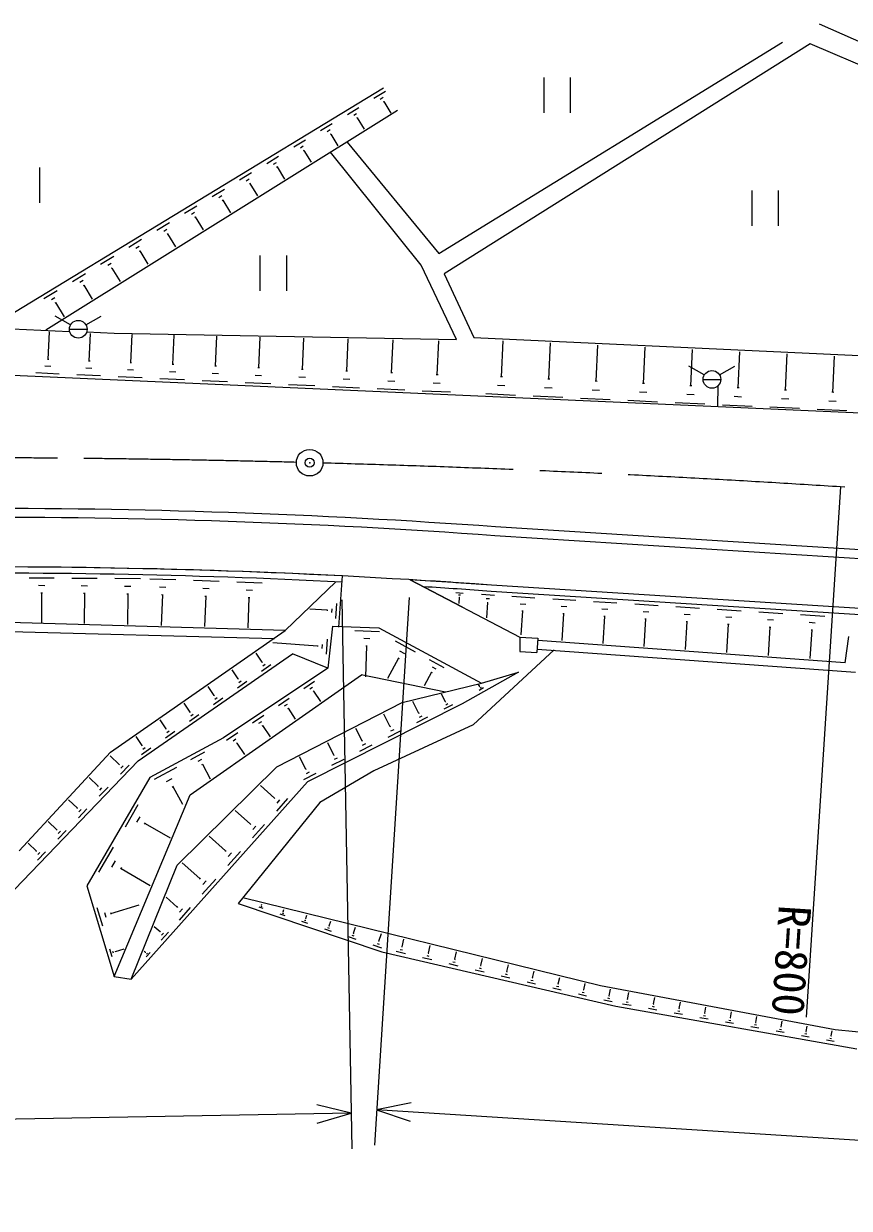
# Model space of a CAD drawing. Units: millimetres, scale not verified. Extents: x 40000 to 680000, y 20000 to 380000.
# Drawn here: x 257296 to 303912, y 265486 to 332384 of the extents above; entities that cross this region are included whole.
import ezdxf
from ezdxf.enums import TextEntityAlignment as Align

# ---------------------------------------------------------------- set-up
doc = ezdxf.new("R2010")
doc.units = ezdxf.units.MM
doc.header["$LTSCALE"] = 1000
doc.header["$PDMODE"] = 32
doc.header["$PDSIZE"] = 500
doc.linetypes.add('CHAIN', pattern=[18.5, 12, -1.5, 3.5, -1.5])
for name, color, linetype, lineweight in [('M-BGD', 7, 'Continuous', 13), ('M-BMK', 2, 'CHAIN', 13), ('M-BMK-SRVR', 3, 'Continuous', 13), ('M-STR-STRC', 7, 'Continuous', 13)]:
    doc.layers.add(name, color=color, linetype=linetype, lineweight=lineweight)
doc.styles.add('ＭＳ ゴシック', font='')
doc.styles.get('ＭＳ ゴシック').set_extended_font_data('MS Gothic')

msp = doc.modelspace()

# ---------------------------------------------------------------- linework, layer by layer
at = {"layer": 'M-BGD'}
for p, q in [((302213, 332384), (311606, 328201)), ((280728, 319401), (300139, 331348)), ((301708, 331248), (281043, 318251)), ((311329, 327148), (301708, 331248)), ((286656, 329344), (286656, 327344)), ((288156, 329344), (288156, 327344)), ((277614, 328738), (255353, 315218)), ((277071, 328175), (277718, 328567)), ((277431, 328128), (277593, 328226)), ((277610, 327971), (277650, 327995)), ((277630, 327983), (278021, 327339)), ((278396, 327481), (258537, 315071)), ((275572, 327264), (276218, 327657)), ((275932, 327218), (276094, 327316)), ((274063, 326348), (274719, 326746)), ((276110, 327060), (276151, 327085)), ((276131, 327073), (276522, 326428)), ((272545, 325426), (273210, 325830)), ((274429, 326300), (274593, 326400)), ((274610, 326141), (274651, 326166)), ((274630, 326153), (275030, 325495)), ((272916, 325378), (273082, 325479)), ((273099, 325216), (273141, 325241)), ((273120, 325228), (273528, 324557)), ((275562, 325696), (280728, 319401)), ((271017, 324498), (271692, 324908)), ((271393, 324449), (271562, 324551)), ((279740, 318744), (274617, 325123)), ((258192, 324267), (258192, 322267)), ((269479, 323564), (270164, 323980)), ((271579, 324285), (271622, 324310)), ((271601, 324297), (272017, 323612)), ((269861, 323514), (270032, 323618)), ((270050, 323348), (270093, 323374)), ((270071, 323361), (270496, 322662)), ((267931, 322624), (268626, 323046)), ((268319, 322573), (268492, 322679)), ((298402, 322973), (298402, 320973)), ((299902, 322973), (299902, 320973)), ((266374, 321678), (267079, 322106)), ((268510, 322404), (268554, 322431)), ((268532, 322418), (268965, 321705)), ((264806, 320726), (265521, 321160)), ((266767, 321627), (266943, 321734)), ((266961, 321455), (267005, 321482)), ((266983, 321469), (267424, 320743)), ((265205, 320674), (265383, 320783)), ((265402, 320500), (265447, 320527)), ((265424, 320514), (265874, 319774)), ((263229, 319768), (263954, 320208)), ((263633, 319715), (263814, 319825)), ((261641, 318803), (262377, 319250)), ((263833, 319539), (263878, 319566)), ((263856, 319553), (264314, 318799)), ((270629, 319289), (270629, 317289)), ((272129, 319289), (272129, 317289)), ((262051, 318750), (262235, 318862)), ((262254, 318572), (262300, 318599)), ((262277, 318586), (262743, 317817)), ((281729, 314550), (279740, 318744)), ((260044, 317833), (260789, 318286)), ((260459, 317779), (260645, 317892)), ((281043, 318251), (282706, 314657)), ((258436, 316856), (259192, 317315)), ((260665, 317598), (260711, 317626)), ((260688, 317612), (261163, 316830)), ((258857, 316802), (259046, 316917)), ((259065, 316618), (259113, 316647)), ((259089, 316633), (259573, 315836)), ((259942, 315376), (259076, 315876)), ((260808, 315376), (261674, 315876)), ((251436, 315399), (259889, 315008)), ((259875, 315126), (260875, 315126)), ((258675, 313425), (258748, 314980)), ((260855, 314988), (262405, 314914)), ((260999, 313325), (261071, 314884)), ((262405, 314914), (281729, 314550)), ((263345, 313234), (263420, 314835)), ((265721, 313141), (265798, 314785)), ((268128, 313047), (268207, 314734)), ((270566, 312952), (270647, 314683)), ((273036, 312856), (273119, 314631)), ((275538, 312759), (275623, 314578)), ((278072, 312660), (278159, 314525)), ((280639, 312560), (280728, 314471)), ((282706, 314657), (304475, 313648)), ((284272, 312438), (284368, 314479)), ((286944, 312313), (287039, 314356)), ((289616, 312188), (289712, 314232)), ((292289, 312064), (292385, 314108)), ((294963, 311939), (295058, 313984)), ((297637, 311815), (297733, 313860)), ((258716, 313423), (258633, 313427)), ((261040, 313323), (260957, 313327)), ((263387, 313232), (263302, 313236)), ((265765, 313139), (265677, 313143)), ((300312, 311690), (300407, 313736)), ((302987, 311565), (303082, 313613)), ((245747, 313018), (307258, 310289)), ((259301, 312599), (257975, 312661)), ((258822, 313020), (258491, 313035)), ((261631, 312490), (260291, 312552)), ((261147, 312915), (260812, 312931)), ((263991, 312380), (262621, 312444)), ((263497, 312815), (263154, 312831)), ((265877, 312713), (265526, 312729)), ((268287, 312609), (267929, 312626)), ((268173, 313045), (268083, 313049)), ((270729, 312505), (270363, 312522)), ((270612, 312950), (270521, 312954)), ((273202, 312399), (272828, 312416)), ((273083, 312854), (272990, 312858)), ((275586, 312756), (275490, 312761)), ((278121, 312658), (278023, 312662)), ((280689, 312557), (280589, 312562)), ((284324, 312435), (284220, 312440)), ((295725, 312548), (294859, 313048)), ((296591, 312548), (297457, 313048)), ((266382, 312268), (264981, 312333)), ((268804, 312155), (267372, 312222)), ((271257, 312040), (269794, 312108)), ((273742, 311924), (272247, 311994)), ((276259, 311806), (274731, 311878)), ((275708, 312291), (275326, 312309)), ((278809, 311687), (277248, 311760)), ((278245, 312183), (277855, 312201)), ((280816, 312072), (280417, 312091)), ((284458, 311926), (284040, 311945)), ((287130, 311801), (286711, 311821)), ((286996, 312311), (286892, 312315)), ((289669, 312186), (289564, 312191)), ((292342, 312061), (292237, 312066)), ((295015, 311937), (294911, 311942)), ((295658, 312298), (296658, 312298)), ((296487, 310765), (296512, 311951)), ((297689, 311812), (297585, 311817)), ((281391, 311566), (279797, 311641)), ((285062, 311395), (283389, 311473)), ((287734, 311270), (286060, 311348)), ((290406, 311145), (288732, 311223)), ((289802, 311676), (289384, 311696)), ((293080, 311020), (291405, 311098)), ((292475, 311552), (292057, 311571)), ((295149, 311427), (294730, 311446)), ((297823, 311302), (297404, 311322)), ((300498, 311177), (300079, 311197)), ((300364, 311687), (300259, 311692)), ((303039, 311563), (302934, 311568)), ((295753, 310895), (294078, 310973)), ((298428, 310770), (296752, 310848)), ((301103, 310645), (299427, 310723)), ((303778, 310520), (302101, 310598)), ((303173, 311052), (302754, 311072)), ((303410, 306226), (301483, 276288)), ((363662, 298926), (283929, 303969)), ((363633, 298427), (283896, 303470)), ((257611, 301088), (259009, 301082)), ((260016, 301077), (261439, 301071)), ((262447, 301066), (263896, 301060)), ((264427, 301041), (265888, 300988)), ((275275, 301196), (275067, 298311)), ((258133, 300667), (258483, 300665)), ((260548, 300648), (260904, 300646)), ((262988, 300629), (263351, 300627)), ((264959, 300583), (265324, 300570)), ((266884, 300952), (268331, 300899)), ((267411, 300498), (267773, 300484)), ((269327, 300863), (270761, 300810)), ((269849, 300413), (270208, 300400)), ((272053, 298120), (274926, 300863)), ((279116, 300982), (285318, 297737)), ((282066, 299439), (279116, 300982)), ((350972, 296422), (283706, 300677)), ((258263, 300247), (258350, 300246)), ((258306, 300246), (258299, 298575)), ((260679, 300220), (260768, 300220)), ((260724, 300220), (260716, 298513)), ((263122, 300194), (263213, 300193)), ((263168, 300193), (263160, 298450)), ((265126, 300138), (265062, 298401)), ((265080, 300140), (265171, 300137)), ((267576, 300057), (267513, 298337)), ((267531, 300058), (267621, 300055)), ((270013, 299976), (269951, 298275)), ((269968, 299977), (270058, 299974)), ((281705, 300260), (282111, 300233)), ((281849, 300128), (281951, 300122)), ((281892, 300003), (281868, 299646)), ((281879, 300004), (281904, 300002)), ((283153, 300163), (283878, 300114)), ((283410, 299927), (283591, 299915)), ((283486, 299704), (283427, 298830)), ((283463, 299705), (283509, 299702)), ((350950, 296073), (283682, 300327)), ((284857, 300053), (286162, 299970)), ((287173, 299906), (288477, 299824)), ((289478, 299760), (290793, 299677)), ((274424, 299256), (273453, 299326)), ((274426, 299282), (274422, 299229)), ((274685, 299343), (274670, 299132)), ((274962, 299642), (274901, 298796)), ((285322, 299630), (285648, 299610)), ((285460, 299229), (285374, 297870)), ((285419, 299231), (285501, 299226)), ((287637, 299484), (287964, 299463)), ((287776, 299082), (287679, 297550)), ((287735, 299085), (287816, 299080)), ((289946, 299335), (290275, 299314)), ((291794, 299614), (293119, 299530)), ((292266, 299185), (292597, 299164)), ((294120, 299467), (295456, 299382)), ((296457, 299319), (297803, 299234)), ((298804, 299170), (300161, 299085)), ((272053, 298120), (248285, 298790)), ((290086, 298930), (289988, 297383)), ((290045, 298932), (290127, 298927)), ((292407, 298777), (292308, 297215)), ((292365, 298779), (292448, 298774)), ((294596, 299034), (294930, 299013)), ((294738, 298623), (294638, 297046)), ((294696, 298626), (294779, 298620)), ((296936, 298883), (297273, 298862)), ((297079, 298469), (296979, 296877)), ((297037, 298471), (297121, 298466)), ((299287, 298731), (299627, 298710)), ((301162, 299021), (302530, 298935)), ((301649, 298579), (301991, 298557)), ((248655, 298273), (271450, 297667)), ((262201, 291251), (272053, 298120)), ((274729, 298361), (274467, 295993)), ((274729, 298361), (277355, 298263)), ((275992, 298114), (277377, 298062)), ((277355, 298263), (283140, 295133)), ((285318, 297737), (285301, 296933)), ((285318, 297737), (286334, 297674)), ((299431, 298313), (299330, 296707)), ((299389, 298316), (299474, 298311)), ((301794, 298158), (301692, 296537)), ((301751, 298160), (301837, 298155)), ((303686, 296292), (303887, 297771)), ((273891, 297233), (271362, 297415)), ((273893, 297260), (273889, 297207)), ((274153, 297321), (274137, 297109)), ((274429, 297620), (274368, 296774)), ((276496, 297679), (276842, 297666)), ((276654, 297257), (276588, 295500)), ((276610, 297258), (276697, 297255)), ((278273, 297531), (279395, 296916)), ((286334, 297674), (286275, 296870)), ((304266, 295749), (286295, 297048)), ((303686, 296292), (286331, 297547)), ((263759, 290753), (272481, 296802)), ((270761, 296326), (270414, 296827)), ((274467, 295993), (272481, 296802)), ((278464, 296550), (277841, 295414)), ((278429, 296569), (278500, 296531)), ((278509, 296964), (278789, 296810)), ((280186, 296482), (281015, 296027)), ((287253, 297019), (282670, 292793)), ((285301, 296933), (286275, 296870)), ((274467, 295993), (268576, 292050)), ((269406, 295386), (269059, 295887)), ((270716, 295821), (271249, 296191)), ((270744, 296315), (270777, 296338)), ((270805, 296120), (270938, 296212)), ((280327, 295757), (279904, 294986)), ((280301, 295771), (280353, 295742)), ((280360, 296062), (280567, 295948)), ((285230, 295767), (282055, 293970)), ((283140, 295133), (285230, 295767)), ((266686, 288827), (276367, 295615)), ((269361, 294881), (269894, 295251)), ((269389, 295375), (269422, 295398)), ((269450, 295180), (269583, 295273)), ((273117, 294849), (273714, 295249)), ((281110, 294638), (276357, 295608)), ((278665, 294041), (283140, 295133)), ((283044, 294956), (282976, 295075)), ((268051, 294446), (267704, 294947)), ((268034, 294435), (268067, 294458)), ((273461, 294819), (273610, 294919)), ((273637, 294677), (273674, 294702)), ((273656, 294690), (274045, 294109)), ((281118, 294079), (280894, 294526)), ((283252, 294877), (283004, 294736)), ((283051, 294960), (283036, 294951)), ((283117, 294899), (283055, 294864)), ((266695, 293507), (266349, 294007)), ((268006, 293941), (268539, 294311)), ((268095, 294240), (268228, 294333)), ((271594, 290418), (278665, 294041)), ((271675, 293884), (272289, 294294)), ((272029, 293854), (272182, 293956)), ((272209, 293708), (272248, 293734)), ((272229, 293721), (272632, 293118)), ((282055, 293970), (273315, 289577)), ((279607, 293430), (279271, 294099)), ((281499, 293914), (281024, 293675)), ((281133, 294087), (281103, 294072)), ((281249, 293967), (281130, 293907)), ((265340, 292567), (264994, 293067)), ((266651, 293002), (267184, 293372)), ((266679, 293495), (266712, 293518)), ((266740, 293300), (266873, 293393)), ((270219, 292908), (270848, 293330)), ((277991, 292681), (277631, 293399)), ((280105, 293213), (279483, 292901)), ((279626, 293440), (279587, 293421)), ((279778, 293283), (279623, 293205)), ((265296, 292062), (265829, 292432)), ((265324, 292555), (265357, 292578)), ((265385, 292361), (265518, 292453)), ((268746, 291923), (269391, 292354)), ((270581, 292878), (270738, 292983)), ((270766, 292728), (270806, 292755)), ((270786, 292742), (271204, 292117)), ((276398, 291876), (276042, 292585)), ((282670, 292793), (277062, 290199)), ((278557, 292435), (277851, 292081)), ((278013, 292692), (277969, 292670)), ((278186, 292514), (278009, 292425)), ((263985, 291627), (263639, 292127)), ((268576, 292050), (264417, 289807)), ((269118, 291891), (269279, 291999)), ((269308, 291738), (269348, 291765)), ((269328, 291752), (269761, 291105)), ((274812, 291074), (274460, 291774)), ((276420, 291887), (276377, 291865)), ((276591, 291710), (276416, 291622)), ((257039, 285682), (262201, 291251)), ((262693, 290553), (262183, 291045)), ((263941, 291122), (264474, 291492)), ((263969, 291615), (264002, 291639)), ((264030, 291421), (264163, 291513)), ((266726, 290824), (267528, 291257)), ((274833, 291085), (274790, 291063)), ((276959, 291632), (276260, 291281)), ((255828, 282530), (263759, 290753)), ((262677, 290537), (262708, 290569)), ((262753, 289998), (263250, 290513)), ((262785, 290340), (262909, 290469)), ((264674, 289718), (265943, 290402)), ((265967, 284859), (271594, 290418)), ((267156, 290746), (267357, 290854)), ((267361, 290545), (267412, 290573)), ((267387, 290559), (267825, 289747)), ((273226, 290277), (272875, 290977)), ((275367, 290832), (274674, 290484)), ((275003, 290910), (274830, 290823)), ((264417, 289807), (260855, 283695)), ((261499, 289316), (260990, 289808)), ((265356, 289594), (265673, 289765)), ((273782, 290036), (273089, 289687)), ((273248, 290288), (273205, 290267)), ((273418, 290113), (273244, 290026)), ((277062, 290199), (274015, 288399)), ((261484, 289300), (261515, 289332)), ((261560, 288761), (262057, 289276)), ((261592, 289103), (261716, 289232)), ((273315, 289577), (263373, 278430)), ((265680, 289277), (265759, 289320)), ((265720, 289299), (266258, 288300)), ((271454, 288649), (270661, 289356)), ((260325, 288084), (259833, 288560)), ((262401, 278578), (266686, 288827)), ((274015, 288399), (269401, 282691)), ((271474, 288671), (271434, 288627)), ((272197, 288624), (271564, 287914)), ((271746, 288548), (271588, 288370)), ((260310, 288069), (260341, 288100)), ((260385, 287542), (260869, 288045)), ((260416, 287876), (260537, 288002)), ((263035, 287037), (263763, 288287)), ((270097, 287183), (269237, 287950)), ((259163, 286865), (258687, 287323)), ((263683, 287288), (263865, 287600)), ((264126, 287186), (264172, 287264)), ((264149, 287225), (265562, 286401)), ((270118, 287207), (270075, 287160)), ((270888, 287157), (270213, 286400)), ((270408, 287075), (270239, 286886)), ((259148, 286849), (259178, 286880)), ((259221, 286335), (259694, 286826)), ((259251, 286661), (259369, 286784)), ((268695, 285670), (267767, 286498)), ((258012, 285657), (257553, 286099)), ((257998, 285642), (258026, 285672)), ((261535, 284465), (262365, 285889)), ((268718, 285695), (268673, 285645)), ((258068, 285141), (258530, 285619)), ((258098, 285459), (258213, 285578)), ((262274, 284750), (262481, 285106)), ((267249, 284108), (266250, 284999)), ((269537, 285642), (268819, 284837)), ((269026, 285555), (268847, 285354)), ((262779, 284635), (262830, 284724)), ((262805, 284679), (264445, 283723)), ((263373, 278430), (265967, 284859)), ((260855, 283695), (262401, 278578)), ((267273, 284135), (267225, 284082)), ((268142, 284078), (267381, 283224)), ((267600, 283987), (267410, 283773)), ((265970, 282489), (265339, 283052)), ((269676, 283031), (289864, 278066)), ((261757, 281421), (261441, 282459)), ((262222, 282130), (263818, 282617)), ((265990, 282511), (265951, 282467)), ((266703, 282465), (266078, 281764)), ((266258, 282389), (266102, 282214)), ((269401, 282691), (277526, 279978)), ((270566, 282513), (270799, 282435)), ((270677, 282553), (270735, 282534)), ((270722, 282616), (270737, 282611)), ((270729, 282614), (270746, 282665)), ((271949, 282238), (271990, 282359)), ((261950, 281906), (261871, 282165)), ((262232, 282098), (262212, 282163)), ((271752, 282117), (272034, 282023)), ((271886, 282166), (271956, 282142)), ((271941, 282241), (271958, 282235)), ((272988, 281704), (273319, 281593)), ((273145, 281762), (273228, 281734)), ((273210, 281851), (273230, 281844)), ((273220, 281847), (273284, 282041)), ((274543, 281440), (274633, 281709)), ((264996, 281097), (264668, 281389)), ((265008, 281111), (264983, 281082)), ((265469, 281081), (265065, 280629)), ((265182, 281032), (265081, 280919)), ((274275, 281274), (274658, 281146)), ((274457, 281341), (274553, 281309)), ((274531, 281444), (274555, 281436)), ((275908, 281021), (275935, 281012)), ((275922, 281017), (276038, 281363)), ((277357, 280575), (277500, 281004)), ((275615, 280827), (276053, 280680)), ((275823, 280903), (275933, 280867)), ((277010, 280361), (277506, 280195)), ((277246, 280447), (277369, 280406)), ((277342, 280580), (277373, 280570)), ((278658, 280252), (278760, 280694)), ((280150, 279899), (280250, 280327)), ((262285, 279689), (262155, 280116)), ((262365, 279888), (262332, 279995)), ((262481, 279967), (262473, 279994)), ((262477, 279981), (262966, 280130)), ((264181, 279931), (264106, 279998)), ((264187, 279939), (264174, 279924)), ((264436, 279923), (264218, 279679)), ((264281, 279897), (264227, 279836)), ((277526, 279978), (290730, 276904)), ((278321, 279998), (278847, 279875)), ((278555, 280110), (278687, 280079)), ((278641, 280256), (278674, 280249)), ((279820, 279649), (280336, 279529)), ((280050, 279759), (280179, 279729)), ((280134, 279903), (280166, 279895)), ((281634, 279548), (281730, 279963)), ((281309, 279302), (281816, 279184)), ((281535, 279410), (281662, 279381)), ((281618, 279552), (281649, 279544)), ((283011, 279064), (283135, 279035)), ((283092, 279202), (283123, 279195)), ((283108, 279199), (283201, 279601)), ((284573, 278852), (284664, 279242)), ((262401, 278578), (263373, 278430)), ((282789, 278958), (283287, 278842)), ((284260, 278615), (284749, 278501)), ((284477, 278719), (284600, 278691)), ((284557, 278856), (284588, 278848)), ((285935, 278377), (286055, 278349)), ((286014, 278511), (286044, 278504)), ((286029, 278507), (286117, 278885)), ((287476, 278165), (287561, 278529)), ((285722, 278275), (286202, 278163)), ((287174, 277937), (287646, 277827)), ((287384, 278037), (287502, 278010)), ((287461, 278168), (287490, 278161)), ((288824, 277699), (288939, 277672)), ((288899, 277828), (288928, 277821)), ((288914, 277824), (288996, 278177)), ((289864, 278066), (303123, 275584)), ((290349, 277491), (290435, 277857)), ((291397, 277287), (291464, 277665)), ((288618, 277601), (289080, 277493)), ((290053, 277267), (290516, 277159)), ((290259, 277365), (290375, 277338)), ((290335, 277494), (290364, 277487)), ((291104, 277041), (291587, 276955)), ((291311, 277153), (291431, 277132)), ((291382, 277290), (291412, 277285)), ((292843, 277027), (292873, 277022)), ((292858, 277024), (292923, 277392)), ((294312, 276763), (294375, 277120)), ((290730, 276904), (304330, 274499)), ((292570, 276781), (293045, 276697)), ((292774, 276892), (292892, 276871)), ((294029, 276524), (294496, 276441)), ((294229, 276633), (294346, 276612)), ((294298, 276765), (294327, 276760)), ((295677, 276375), (295792, 276354)), ((295745, 276505), (295773, 276500)), ((295759, 276502), (295820, 276849)), ((297199, 276243), (297258, 276580)), ((298631, 275986), (298689, 276312)), ((295480, 276267), (295940, 276186)), ((296924, 276012), (297377, 275932)), ((297118, 276118), (297231, 276098)), ((297184, 276246), (297213, 276241)), ((298361, 275758), (298806, 275679)), ((298551, 275862), (298663, 275842)), ((298617, 275988), (298645, 275983)), ((300042, 275732), (300070, 275727)), ((300056, 275729), (300112, 276046)), ((301474, 275474), (301528, 275781)), ((299790, 275505), (300229, 275427)), ((299978, 275607), (300087, 275588)), ((301212, 275253), (301644, 275177)), ((301397, 275354), (301505, 275335)), ((301460, 275477), (301487, 275472)), ((302627, 275003), (303052, 274928)), ((302809, 275102), (302915, 275084)), ((302871, 275223), (302898, 275218)), ((302885, 275220), (302937, 275517)), ((303123, 275584), (318099, 274083))]:
    msp.add_line(p, q, dxfattribs=at)
for centre in [(260375, 315126), (296158, 312298)]:
    msp.add_circle(centre, 500, dxfattribs=at)
for radius, start, end in [(397726, 85.86281, 94.55791), (397226, 85.86248, 94.55816), (394426, 85.86064, 94.55956), (394426, 87.08779, 94.55956), (394076, 87.08886, 94.55973), (394426, 85.86064, 86.52892), (394076, 85.86041, 86.41514)]:
    msp.add_arc((255236, -92720), radius, start, end, dxfattribs=at)
at = {"layer": 'M-BMK'}
msp.add_line((372524, 301890), (303410, 306226), dxfattribs=at)
for start, end in [(88.51868, 93.54999), (86.31639, 88.41125)]:
    msp.add_arc((252013, -492121), 800000, start, end, dxfattribs=at)
at = {"layer": 'M-BMK-SRVR'}
msp.add_circle((273443, 307592), 750, dxfattribs=at)
msp.add_point((273443, 307592), dxfattribs=at)
at = {"layer": 'M-STR-STRC'}
for p, q in [((275267, 299847), (275820, 268852)), ((279053, 299984), (277096, 269046)), ((275784, 270852), (273844, 271335)), ((279183, 271436), (277222, 271042)), ((365047, 265486), (277222, 271042)), ((277222, 271042), (279117, 270403)), ((275784, 270852), (221223, 269879)), ((273862, 270300), (275784, 270852))]:
    msp.add_line(p, q, dxfattribs=at)

# ---------------------------------------------------------------- texts
at = {"layer": 'M-BGD', "style": 'ＭＳ ゴシック'}
msp.add_text('R=800', height=1833, rotation=266.316, dxfattribs=at).set_placement((299389, 282686), align=Align.BOTTOM_LEFT)

doc.saveas('drawing.dxf')
